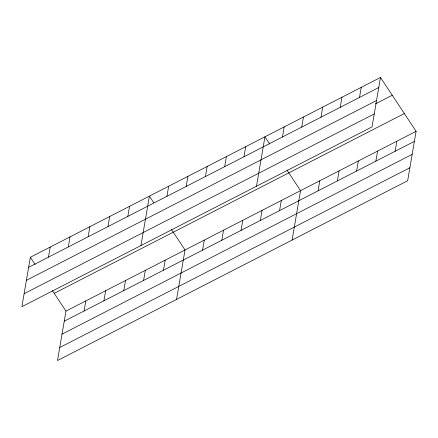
<?xml version="1.0" encoding="UTF-8"?>
<svg xmlns="http://www.w3.org/2000/svg" width="438" height="438" viewBox="0 0 438 438"><rect width="100%" height="100%" fill="white"/><g stroke="black" fill="none" stroke-linecap="round" stroke-linejoin="round"><path stroke-width="0.66" d="M30.348 257.265L21.9 306.688L372.037 126.894L380.485 77.466L30.348 257.265L35.122 264.481M48.47 257.144L50.189 247.076M68.312 246.955L70.031 236.887M52.374 290.564L65.963 311.106L57.515 360.534L407.652 180.735L416.1 131.312L380.485 77.466M88.153 236.766L89.872 226.698M84.08 310.985L85.804 300.922M107.994 226.577L109.714 216.509M103.921 300.802L105.646 290.733M127.836 216.388L129.555 206.32M123.762 290.613L125.487 280.544M140.948 245.554L149.396 196.131L153.804 202.794M143.604 280.424L145.328 270.356M166.933 196.312L168.652 186.243M163.445 270.235L165.17 260.167M186.188 186.424L187.913 176.355M176.558 299.4L185.011 249.978L171.422 229.435M205.449 176.536L207.169 166.467M202.548 250.158L204.267 240.09M224.705 166.648L226.424 156.58M221.803 240.27L223.522 230.202M243.961 156.755L245.685 146.692M241.059 230.377L242.783 220.314M256.493 186.227L264.941 136.798L269.715 144.02M260.32 220.489L262.039 210.421M282.477 136.979L284.196 126.91M279.575 210.601L281.295 200.533M301.733 127.091L303.457 117.023M292.108 240.068L300.556 190.645L286.967 170.103M320.994 117.203L322.713 107.135M318.092 190.826L319.811 180.757M340.249 107.315L341.974 97.247M337.348 180.938L339.072 170.869M359.51 97.422L361.23 87.359M356.609 171.05L358.328 160.981M375.864 161.157L377.583 151.094M395.12 151.269L396.844 141.2M28.629 267.333L378.766 87.534M26.406 280.32L376.549 100.521M375.388 103.888L392.24 95.238M24.117 293.701L374.26 113.902M54.208 293.34L404.345 113.546M65.963 311.106L416.1 131.312M64.238 321.174L414.381 141.381M62.021 334.161L412.158 154.368M59.732 347.542L409.869 167.749"/></g></svg>
